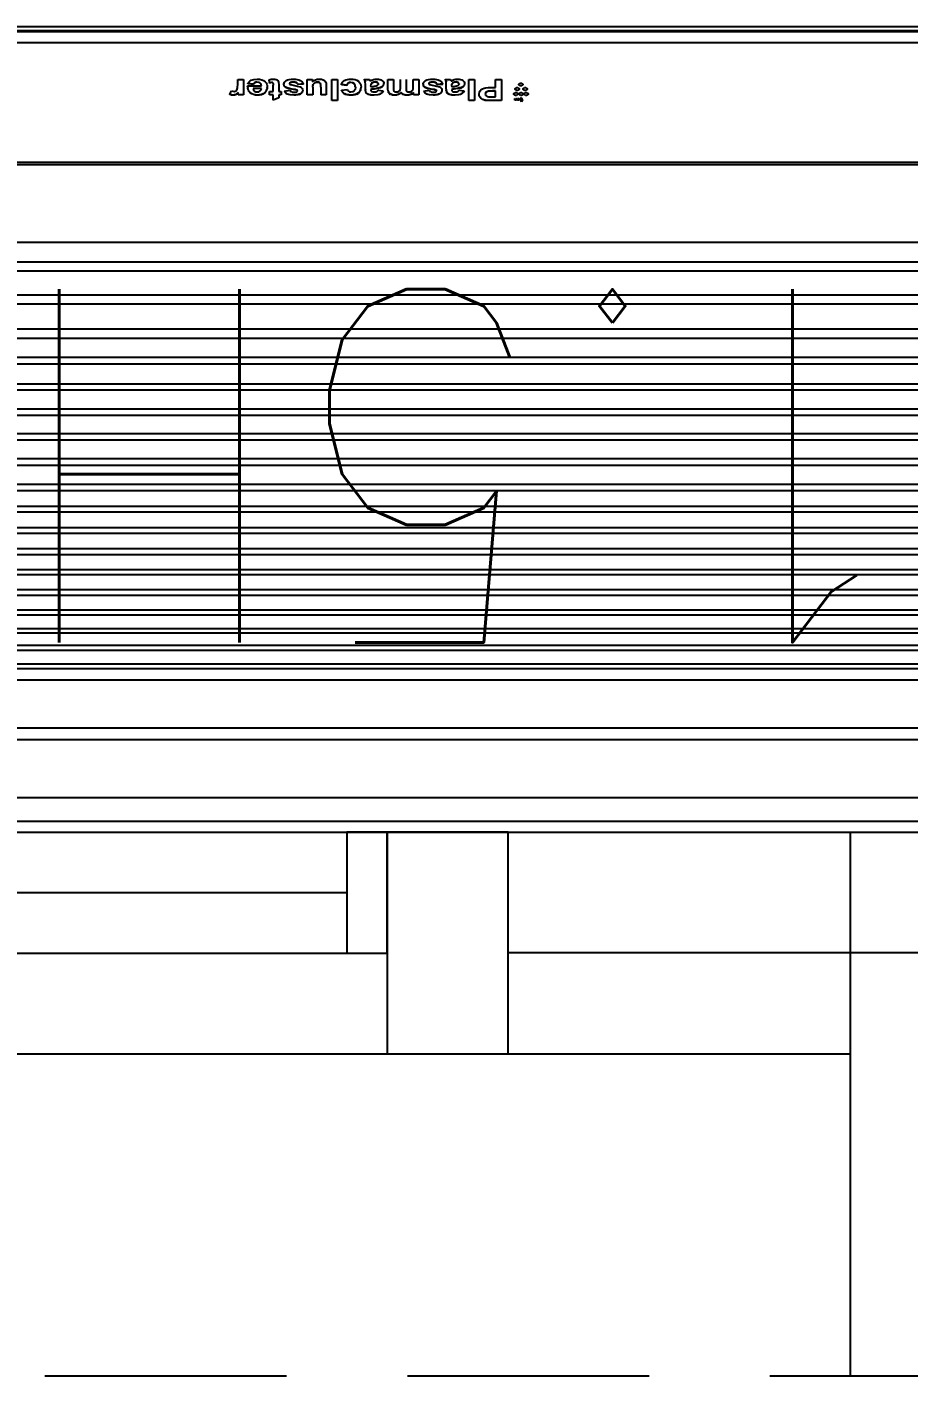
# Model space of a CAD drawing. Header units: inches. Extents: x -85907952 to 802144, y 988801 to 3125513.
# Drawn here: x 406226 to 407319, y 1029033 to 1030708 of the extents above; entities that cross this region are included whole.
import ezdxf

# ---------------------------------------------------------------- set-up
doc = ezdxf.new("R2010")
doc.units = ezdxf.units.IN
doc.header["$MEASUREMENT"] = 0
doc.linetypes.add('HIDDEN', pattern=[0.375, 0.25, -0.125])
for name, color, linetype in [('Edges', 7, 'Continuous'), ('LW', 2, 'Continuous'), ('WALL', 1, 'Continuous'), ('WIN', 9, 'Continuous')]:
    doc.layers.add(name, color=color, linetype=linetype)
doc.styles.add('LAILA', font='romans.shx', dxfattribs={"width": 0.85})

# ---------------------------------------------------------------- blocks, each defined once
blk = doc.blocks.new('AW30')
at = {"layer": 'WALL'}
for points in [[(-2473393.4, -914141.5), (-2473243.4, -914141.5), (-2473243.4, -913866.5), (-2473393.4, -913866.5)], [(-2472643.4, -914141.5), (-2472493.4, -914141.5), (-2472493.4, -913866.5), (-2472643.4, -913866.5)]]:
    blk.add_lwpolyline(points, close=True, dxfattribs=at)
at = {"layer": 'WIN', "color": 1}
for p, q in [((-2473243.4, -913866.5), (-2472643.4, -913866.5)), ((-2473193.4, -913941.5), (-2472693.4, -913941.5)), ((-2473218.4, -914016.5), (-2472643.4, -914016.5))]:
    blk.add_line(p, q, dxfattribs=at)
at = {"layer": 'WIN', "color": 2}
blk.add_line((-2473243.4, -914141.5), (-2472643.4, -914141.5), dxfattribs=at)
at = {"layer": 'WIN', "color": 1}
for points in [[(-2473243.4, -914016.5), (-2473193.4, -914016.5), (-2473193.4, -913866.5), (-2473243.4, -913866.5)], [(-2472693.4, -914016.5), (-2472643.4, -914016.5), (-2472643.4, -913866.5), (-2472693.4, -913866.5)]]:
    blk.add_lwpolyline(points, close=True, dxfattribs=at)
blk = doc.blocks.new('air con')
at = {"layer": 'Edges'}
for p, q in [((71.402, 41.898), (152.402, 41.898)), ((71.402, 41.095), (152.402, 41.095)), ((71.402, 39.122), (152.402, 39.122)), ((152.402, 38.724), (71.402, 38.724)), ((152.402, 37.092), (71.402, 37.092)), ((152.402, 36.701), (71.402, 36.701)), ((152.402, 36.542), (71.402, 36.542)), ((152.402, 36.078), (71.402, 36.078)), ((152.402, 35.914), (71.402, 35.914)), ((152.402, 35.493), (71.402, 35.493)), ((152.402, 35.34), (71.402, 35.34)), ((152.402, 34.877), (71.402, 34.877)), ((152.402, 34.709), (71.402, 34.709)), ((152.402, 34.207), (71.402, 34.207)), ((152.402, 34.022), (71.402, 34.022)), ((152.402, 33.51), (71.402, 33.51)), ((152.402, 33.335), (71.402, 33.335)), ((152.402, 32.826), (71.402, 32.826)), ((152.402, 32.625), (71.402, 32.625)), ((152.402, 32.098), (71.402, 32.098)), ((152.402, 31.911), (71.402, 31.911)), ((152.402, 31.378), (71.402, 31.378)), ((152.402, 31.189), (71.402, 31.189)), ((152.402, 30.654), (71.402, 30.654)), ((152.402, 30.439), (71.402, 30.439)), ((152.402, 29.791), (71.402, 29.791)), ((152.402, 29.562), (71.402, 29.562)), ((152.402, 28.935), (71.402, 28.935)), ((152.402, 28.714), (71.402, 28.714)), ((152.402, 28.092), (71.402, 28.092)), ((152.402, 27.871), (71.402, 27.871)), ((152.402, 27.226), (71.402, 27.226)), ((152.402, 27.024), (71.402, 27.024)), ((152.402, 26.349), (71.402, 26.349)), ((152.402, 26.117), (71.402, 26.117)), ((152.402, 25.469), (71.402, 25.469)), ((152.402, 25.162), (71.402, 25.162)), ((152.402, 24.304), (71.402, 24.304)), ((152.402, 24.002), (71.402, 24.002)), ((152.402, 23.184), (71.402, 23.184)), ((152.402, 22.883), (71.402, 22.883)), ((152.402, 22.213), (71.402, 22.213)), ((152.402, 19.568), (71.402, 19.568)), ((152.402, 19.493), (71.402, 19.493)), ((106.581, 17.368), (106.616, 17.445)), ((106.616, 17.445), (106.65, 17.368)), ((106.626, 17.296), (106.616, 17.445)), ((106.392, 17.174), (106.394, 17.184)), ((106.395, 17.161), (106.392, 17.174)), ((106.394, 17.184), (106.395, 17.187)), ((106.395, 17.187), (106.401, 17.199)), ((106.401, 17.149), (106.395, 17.161)), ((106.401, 17.199), (106.412, 17.209)), ((106.412, 17.139), (106.401, 17.149)), ((106.412, 17.209), (106.427, 17.217)), ((106.427, 17.131), (106.412, 17.139)), ((106.424, 17.008), (106.427, 17.021)), ((106.427, 16.995), (106.424, 17.008)), ((106.427, 17.217), (106.443, 17.222)), ((106.443, 17.126), (106.427, 17.131)), ((106.427, 17.021), (106.434, 17.033)), ((106.434, 16.983), (106.427, 16.995)), ((106.434, 17.033), (106.445, 17.044)), ((106.445, 16.973), (106.434, 16.983)), ((106.443, 17.222), (106.461, 17.224)), ((106.461, 17.124), (106.443, 17.126)), ((106.445, 17.044), (106.459, 17.051)), ((106.459, 16.965), (106.445, 16.973)), ((106.459, 17.051), (106.475, 17.056)), ((106.461, 17.224), (106.479, 17.222)), ((106.479, 17.126), (106.461, 17.124)), ((106.475, 17.056), (106.493, 17.058)), ((106.479, 17.222), (106.495, 17.217)), ((106.495, 17.131), (106.479, 17.126)), ((106.493, 17.058), (106.511, 17.056)), ((106.495, 17.217), (106.51, 17.209)), ((106.51, 17.139), (106.495, 17.131)), ((106.51, 17.209), (106.521, 17.199)), ((106.521, 17.149), (106.51, 17.139)), ((106.511, 17.056), (106.528, 17.051)), ((106.521, 17.199), (106.527, 17.187)), ((106.527, 17.161), (106.521, 17.149)), ((106.527, 17.187), (106.528, 17.184)), ((106.53, 17.174), (106.527, 17.161)), ((106.528, 17.184), (106.53, 17.174)), ((106.528, 17.051), (106.542, 17.044)), ((106.542, 16.973), (106.528, 16.965)), ((106.542, 17.044), (106.553, 17.033)), ((106.553, 16.983), (106.542, 16.973)), ((106.553, 17.033), (106.56, 17.021)), ((106.56, 16.995), (106.553, 16.983)), ((106.56, 17.021), (106.562, 17.008)), ((106.562, 17.008), (106.56, 16.995)), ((106.563, 17.174), (106.565, 17.184)), ((106.566, 17.161), (106.563, 17.174)), ((106.565, 17.184), (106.566, 17.187)), ((106.566, 17.187), (106.572, 17.199)), ((106.572, 17.149), (106.566, 17.161)), ((106.572, 17.199), (106.583, 17.209)), ((106.583, 17.139), (106.572, 17.149)), ((106.626, 17.296), (106.581, 17.368)), ((106.583, 17.209), (106.598, 17.217)), ((106.598, 17.131), (106.583, 17.139)), ((106.598, 17.217), (106.614, 17.222)), ((106.614, 17.126), (106.598, 17.131)), ((106.614, 17.222), (106.632, 17.224)), ((106.632, 17.124), (106.614, 17.126)), ((106.65, 17.368), (106.626, 17.296)), ((106.632, 17.224), (106.65, 17.222)), ((106.65, 17.126), (106.632, 17.124)), ((106.65, 17.222), (106.666, 17.217)), ((106.666, 17.131), (106.65, 17.126)), ((106.666, 17.217), (106.681, 17.209)), ((106.681, 17.139), (106.666, 17.131)), ((106.681, 17.209), (106.692, 17.199)), ((106.692, 17.149), (106.681, 17.139)), ((106.692, 17.199), (106.698, 17.187)), ((106.698, 17.161), (106.692, 17.149)), ((106.694, 17.008), (106.697, 17.021)), ((106.697, 16.995), (106.694, 17.008)), ((106.695, 17.356), (106.696, 17.363)), ((106.696, 17.347), (106.695, 17.356)), ((106.696, 17.363), (106.699, 17.371)), ((106.699, 17.339), (106.696, 17.347)), ((106.697, 17.021), (106.704, 17.033)), ((106.704, 16.983), (106.697, 16.995)), ((106.698, 17.187), (106.699, 17.184)), ((106.701, 17.174), (106.698, 17.161)), ((106.699, 17.371), (106.705, 17.377)), ((106.705, 17.333), (106.699, 17.339)), ((106.699, 17.184), (106.701, 17.174)), ((106.704, 17.033), (106.715, 17.044)), ((106.715, 16.973), (106.704, 16.983)), ((106.705, 17.377), (106.712, 17.382)), ((106.713, 17.328), (106.705, 17.333)), ((106.712, 17.382), (106.721, 17.384)), ((106.722, 17.326), (106.713, 17.328)), ((106.715, 17.363), (106.714, 17.355)), ((106.714, 17.355), (106.715, 17.347)), ((106.717, 17.366), (106.715, 17.363)), ((106.715, 17.347), (106.717, 17.344)), ((106.715, 17.044), (106.729, 17.051)), ((106.729, 16.965), (106.715, 16.973)), ((106.719, 17.368), (106.717, 17.366)), ((106.717, 17.344), (106.719, 17.342)), ((106.725, 17.372), (106.719, 17.368)), ((106.719, 17.342), (106.725, 17.338)), ((106.721, 17.384), (106.731, 17.385)), ((106.731, 17.325), (106.722, 17.326)), ((106.731, 17.373), (106.725, 17.372)), ((106.725, 17.338), (106.731, 17.337)), ((106.729, 17.051), (106.745, 17.056)), ((106.731, 17.385), (106.739, 17.385)), ((106.735, 17.373), (106.731, 17.373)), ((106.731, 17.337), (106.735, 17.338)), ((106.739, 17.325), (106.731, 17.325)), ((106.738, 17.372), (106.735, 17.373)), ((106.735, 17.338), (106.738, 17.338)), ((106.744, 17.368), (106.738, 17.372)), ((106.738, 17.338), (106.744, 17.342)), ((106.739, 17.385), (106.746, 17.383)), ((106.746, 17.327), (106.739, 17.325)), ((106.741, 17.174), (106.742, 17.184)), ((106.743, 17.161), (106.741, 17.174)), ((106.742, 17.184), (106.743, 17.187)), ((106.743, 17.187), (106.75, 17.199)), ((106.75, 17.149), (106.743, 17.161)), ((106.746, 17.366), (106.744, 17.368)), ((106.744, 17.342), (106.746, 17.344)), ((106.745, 17.056), (106.763, 17.058)), ((106.746, 17.383), (106.752, 17.381)), ((106.747, 17.363), (106.746, 17.366)), ((106.746, 17.344), (106.747, 17.347)), ((106.752, 17.33), (106.746, 17.327)), ((106.749, 17.355), (106.747, 17.363)), ((106.747, 17.347), (106.749, 17.355)), ((106.75, 17.199), (106.761, 17.209)), ((106.761, 17.139), (106.75, 17.149)), ((106.752, 17.381), (106.758, 17.377)), ((106.758, 17.333), (106.752, 17.33)), ((106.758, 17.377), (106.762, 17.372)), ((106.762, 17.338), (106.758, 17.333)), ((106.761, 17.209), (106.775, 17.217)), ((106.775, 17.131), (106.761, 17.139)), ((106.762, 17.372), (106.766, 17.367)), ((106.766, 17.343), (106.762, 17.338)), ((106.763, 17.058), (106.781, 17.056)), ((106.766, 17.367), (106.767, 17.361)), ((106.767, 17.349), (106.766, 17.343)), ((106.767, 17.361), (106.768, 17.355)), ((106.768, 17.355), (106.767, 17.349)), ((106.775, 17.217), (106.792, 17.222)), ((106.792, 17.126), (106.775, 17.131)), ((106.781, 17.056), (106.798, 17.051)), ((106.783, 17.326), (106.783, 17.384)), ((106.783, 17.384), (106.8, 17.384)), ((106.802, 17.326), (106.783, 17.326)), ((106.792, 17.222), (106.809, 17.224)), ((106.809, 17.124), (106.792, 17.126)), ((106.798, 17.051), (106.812, 17.044)), ((106.812, 16.973), (106.798, 16.965)), ((106.8, 17.384), (106.8, 17.376)), ((106.8, 17.376), (106.805, 17.38)), ((106.803, 17.366), (106.802, 17.361)), ((106.802, 17.361), (106.802, 17.352)), ((106.802, 17.352), (106.802, 17.326)), ((106.805, 17.369), (106.803, 17.366)), ((106.805, 17.38), (106.811, 17.383)), ((106.808, 17.371), (106.805, 17.369)), ((106.813, 17.373), (106.808, 17.371)), ((106.809, 17.224), (106.827, 17.222)), ((106.827, 17.126), (106.809, 17.124)), ((106.811, 17.383), (106.817, 17.385)), ((106.812, 17.044), (106.823, 17.033)), ((106.823, 16.983), (106.812, 16.973)), ((106.817, 17.374), (106.813, 17.373)), ((106.817, 17.385), (106.824, 17.385)), ((106.821, 17.373), (106.817, 17.374)), ((106.824, 17.372), (106.821, 17.373)), ((106.823, 17.033), (106.83, 17.021)), ((106.83, 16.995), (106.823, 16.983)), ((106.824, 17.385), (106.83, 17.385)), ((106.826, 17.37), (106.824, 17.372)), ((106.828, 17.368), (106.826, 17.37)), ((106.827, 17.222), (106.844, 17.217)), ((106.844, 17.131), (106.827, 17.126)), ((106.829, 17.363), (106.828, 17.368)), ((106.829, 17.356), (106.829, 17.363)), ((106.829, 17.326), (106.829, 17.356)), ((106.848, 17.326), (106.829, 17.326)), ((106.83, 17.385), (106.835, 17.384)), ((106.83, 17.021), (106.832, 17.008)), ((106.832, 17.008), (106.83, 16.995)), ((106.835, 17.384), (106.84, 17.381)), ((106.84, 17.381), (106.843, 17.379)), ((106.843, 17.379), (106.845, 17.376)), ((106.844, 17.217), (106.858, 17.209)), ((106.858, 17.139), (106.844, 17.131)), ((106.845, 17.376), (106.847, 17.372)), ((106.847, 17.372), (106.848, 17.362)), ((106.848, 17.362), (106.848, 17.326)), ((106.858, 17.209), (106.869, 17.199)), ((106.869, 17.149), (106.858, 17.139)), ((106.869, 17.199), (106.876, 17.187)), ((106.876, 17.161), (106.869, 17.149)), ((106.876, 17.187), (106.876, 17.184)), ((106.876, 17.184), (106.878, 17.174)), ((106.878, 17.174), (106.876, 17.161)), ((107.302, 17.402), (107.621, 17.402)), ((107.302, 17.402), (107.302, 17.396)), ((107.302, 17.396), (107.621, 17.396)), ((107.302, 16.682), (107.302, 17.396)), ((107.597, 17.275), (107.501, 17.275)), ((107.501, 17.275), (107.501, 17.079)), ((107.501, 17.079), (107.609, 17.079)), ((107.501, 17.079), (107.501, 17.072)), ((107.501, 17.072), (107.609, 17.072)), ((107.739, 17.27), (107.597, 17.275)), ((107.609, 17.079), (107.707, 17.082)), ((107.609, 17.072), (107.707, 17.075)), ((107.621, 17.402), (107.77, 17.4)), ((107.621, 17.396), (107.77, 17.393)), ((107.707, 17.082), (107.766, 17.09)), ((107.707, 17.075), (107.766, 17.083)), ((107.707, 17.082), (107.707, 17.075)), ((107.784, 17.259), (107.739, 17.27)), ((107.766, 17.09), (107.802, 17.105)), ((107.766, 17.083), (107.802, 17.098)), ((107.766, 17.09), (107.766, 17.083)), ((107.77, 17.4), (107.857, 17.392)), ((107.77, 17.393), (107.857, 17.385)), ((107.819, 17.238), (107.784, 17.259)), ((107.802, 17.105), (107.828, 17.125)), ((107.802, 17.098), (107.828, 17.119)), ((107.802, 17.105), (107.802, 17.098)), ((107.843, 17.21), (107.819, 17.238)), ((107.838, 17.14), (107.828, 17.125)), ((107.828, 17.125), (107.828, 17.119)), ((107.888, 16.974), (107.836, 16.961)), ((107.838, 17.14), (107.845, 17.144)), ((107.85, 17.177), (107.843, 17.21)), ((107.844, 17.15), (107.847, 17.162)), ((107.844, 17.15), (107.845, 17.144)), ((107.847, 17.162), (107.85, 17.177)), ((107.857, 17.392), (107.934, 17.366)), ((107.857, 17.385), (107.934, 17.359)), ((107.939, 16.995), (107.888, 16.974)), ((107.934, 17.366), (107.998, 17.322)), ((107.934, 17.359), (107.998, 17.315)), ((107.985, 17.025), (107.939, 16.995)), ((108.022, 17.065), (107.985, 17.025)), ((107.998, 17.322), (108.023, 17.293)), ((107.998, 17.322), (107.998, 17.315)), ((107.998, 17.315), (108.023, 17.286)), ((108.047, 17.115), (108.022, 17.065)), ((108.023, 17.293), (108.023, 17.286)), ((108.023, 17.286), (108.041, 17.26)), ((108.041, 17.26), (108.041, 17.253)), ((108.041, 17.253), (108.052, 17.223)), ((108.055, 17.176), (108.047, 17.115)), ((108.052, 17.223), (108.052, 17.217)), ((108.052, 17.217), (108.055, 17.183)), ((108.055, 17.18), (108.055, 17.183)), ((108.055, 17.176), (108.055, 17.183)), ((108.055, 17.18), (108.055, 17.176)), ((108.217, 17.402), (108.405, 17.402)), ((108.217, 17.402), (108.217, 17.396)), ((108.217, 17.396), (108.405, 17.396)), ((108.217, 16.682), (108.217, 17.396)), ((108.405, 17.402), (108.405, 17.396)), ((108.405, 17.396), (108.405, 16.682)), ((108.568, 17.07), (108.602, 17.127)), ((108.568, 17.07), (108.568, 17.063)), ((108.739, 17.041), (108.568, 17.063)), ((108.602, 17.127), (108.608, 17.136)), ((108.602, 17.127), (108.608, 17.129)), ((108.635, 17.161), (108.608, 17.136)), ((108.608, 17.129), (108.635, 17.154)), ((108.608, 17.136), (108.608, 17.129)), ((108.668, 17.181), (108.635, 17.161)), ((108.635, 17.154), (108.668, 17.175)), ((108.635, 17.161), (108.635, 17.154)), ((108.722, 16.978), (108.659, 16.961)), ((108.659, 16.954), (108.722, 16.971)), ((108.668, 17.181), (108.707, 17.197)), ((108.668, 17.175), (108.707, 17.19)), ((108.668, 17.181), (108.668, 17.175)), ((108.707, 17.197), (108.755, 17.208)), ((108.707, 17.19), (108.755, 17.202)), ((108.707, 17.197), (108.707, 17.19)), ((108.809, 16.992), (108.722, 16.978)), ((108.722, 16.971), (108.809, 16.986)), ((108.722, 16.978), (108.722, 16.971)), ((108.76, 17.072), (108.739, 17.041)), ((108.755, 17.208), (108.877, 17.217)), ((108.755, 17.202), (108.877, 17.211)), ((108.755, 17.208), (108.755, 17.202)), ((108.785, 17.091), (108.76, 17.072)), ((108.819, 17.102), (108.785, 17.091)), ((108.809, 16.992), (108.92, 17.01)), ((108.809, 16.986), (108.92, 17.003)), ((108.864, 17.106), (108.819, 17.102)), ((108.926, 17.102), (108.864, 17.106)), ((108.877, 17.217), (108.987, 17.212)), ((108.877, 17.211), (108.987, 17.205)), ((108.92, 17.01), (108.992, 17.026)), ((108.92, 17.003), (108.992, 17.019)), ((108.965, 17.089), (108.926, 17.102)), ((108.985, 17.067), (108.965, 17.089)), ((108.992, 17.033), (108.985, 17.067)), ((108.987, 17.212), (109.065, 17.196)), ((108.987, 17.205), (109.065, 17.189)), ((108.992, 17.026), (108.992, 17.033)), ((108.992, 17.026), (108.992, 17.019)), ((109.065, 17.196), (109.065, 17.189)), ((109.065, 17.196), (109.117, 17.171)), ((109.065, 17.189), (109.117, 17.164)), ((109.117, 17.171), (109.117, 17.164)), ((109.117, 17.171), (109.152, 17.141)), ((109.117, 17.164), (109.152, 17.134)), ((109.152, 17.141), (109.152, 17.134)), ((109.157, 17.127), (109.152, 17.141)), ((109.152, 17.134), (109.157, 17.127)), ((109.17, 17.093), (109.157, 17.127)), ((109.17, 17.087), (109.17, 17.093)), ((109.173, 17.063), (109.17, 17.087)), ((109.173, 17.063), (109.176, 17.03)), ((109.177, 17.017), (109.175, 16.852)), ((109.177, 17.017), (109.176, 17.03)), ((109.322, 17.059), (109.323, 17.066)), ((109.322, 17.052), (109.322, 17.059)), ((109.328, 17.017), (109.322, 17.052)), ((109.323, 17.066), (109.327, 17.084)), ((109.327, 17.091), (109.341, 17.114)), ((109.327, 17.091), (109.327, 17.084)), ((109.343, 16.985), (109.328, 17.017)), ((109.363, 17.147), (109.341, 17.121)), ((109.341, 17.114), (109.363, 17.141)), ((109.341, 17.121), (109.341, 17.114)), ((109.37, 16.958), (109.343, 16.985)), ((109.395, 17.172), (109.363, 17.147)), ((109.363, 17.141), (109.395, 17.165)), ((109.363, 17.147), (109.363, 17.141)), ((109.395, 17.172), (109.437, 17.192)), ((109.395, 17.165), (109.437, 17.185)), ((109.395, 17.172), (109.395, 17.165)), ((109.437, 17.192), (109.489, 17.206)), ((109.437, 17.185), (109.489, 17.199)), ((109.437, 17.192), (109.437, 17.185)), ((109.489, 17.206), (109.55, 17.215)), ((109.489, 17.199), (109.55, 17.208)), ((109.489, 17.206), (109.489, 17.199)), ((109.499, 17.073), (109.497, 17.069)), ((109.497, 17.069), (109.501, 17.066)), ((109.503, 17.085), (109.499, 17.073)), ((109.501, 17.066), (109.499, 17.073)), ((109.501, 17.066), (109.502, 17.063)), ((109.502, 17.063), (109.502, 17.056)), ((109.516, 17.051), (109.502, 17.063)), ((109.502, 17.056), (109.516, 17.045)), ((109.519, 17.097), (109.503, 17.085)), ((109.516, 17.051), (109.516, 17.045)), ((109.573, 17.035), (109.516, 17.051)), ((109.516, 17.045), (109.573, 17.028)), ((109.562, 17.108), (109.519, 17.097)), ((109.55, 17.215), (109.622, 17.217)), ((109.55, 17.215), (109.55, 17.208)), ((109.55, 17.208), (109.622, 17.211)), ((109.625, 17.112), (109.562, 17.108)), ((109.573, 17.035), (109.692, 17.013)), ((109.573, 17.028), (109.692, 17.006)), ((109.622, 17.217), (109.749, 17.209)), ((109.622, 17.211), (109.749, 17.202)), ((109.678, 17.108), (109.625, 17.112)), ((109.716, 17.096), (109.678, 17.108)), ((109.692, 17.013), (109.82, 16.985)), ((109.692, 17.006), (109.82, 16.978)), ((109.743, 17.077), (109.716, 17.096)), ((109.76, 17.05), (109.743, 17.077)), ((109.749, 17.209), (109.799, 17.198)), ((109.749, 17.202), (109.799, 17.191)), ((109.937, 17.074), (109.76, 17.05)), ((109.799, 17.198), (109.839, 17.183)), ((109.799, 17.198), (109.799, 17.191)), ((109.799, 17.191), (109.839, 17.176)), ((109.82, 16.985), (109.902, 16.952)), ((109.82, 16.978), (109.902, 16.945)), ((109.839, 17.183), (109.839, 17.176)), ((109.872, 17.163), (109.839, 17.183)), ((109.839, 17.176), (109.872, 17.157)), ((109.872, 17.163), (109.872, 17.157)), ((109.872, 17.163), (109.899, 17.14)), ((109.872, 17.157), (109.899, 17.133)), ((109.899, 17.14), (109.899, 17.133)), ((109.907, 17.128), (109.899, 17.14)), ((109.899, 17.133), (109.907, 17.128)), ((109.937, 17.081), (109.907, 17.128)), ((109.937, 17.081), (109.937, 17.074)), ((110.112, 17.206), (110.286, 17.206)), ((110.112, 17.206), (110.112, 17.199)), ((110.112, 17.199), (110.286, 17.199)), ((110.112, 16.682), (110.112, 17.199)), ((110.286, 17.206), (110.286, 17.199)), ((110.286, 17.199), (110.286, 17.135)), ((110.286, 17.128), (110.335, 17.164)), ((110.286, 17.135), (110.296, 17.142)), ((110.286, 17.135), (110.286, 17.128)), ((110.335, 17.171), (110.296, 17.142)), ((110.305, 16.997), (110.301, 16.933)), ((110.316, 17.04), (110.305, 16.997)), ((110.336, 17.068), (110.316, 17.04)), ((110.388, 17.197), (110.335, 17.171)), ((110.335, 17.164), (110.388, 17.19)), ((110.335, 17.171), (110.335, 17.164)), ((110.366, 17.089), (110.336, 17.068)), ((110.403, 17.102), (110.366, 17.089)), ((110.388, 17.197), (110.446, 17.212)), ((110.388, 17.19), (110.446, 17.205)), ((110.388, 17.197), (110.388, 17.19)), ((110.444, 17.106), (110.403, 17.102)), ((110.477, 17.103), (110.444, 17.106)), ((110.446, 17.212), (110.508, 17.217)), ((110.446, 17.212), (110.446, 17.205)), ((110.446, 17.205), (110.508, 17.211)), ((110.502, 17.095), (110.477, 17.103)), ((110.52, 17.082), (110.502, 17.095)), ((110.508, 17.217), (110.572, 17.212)), ((110.508, 17.217), (110.508, 17.211)), ((110.508, 17.211), (110.572, 17.205)), ((110.533, 17.063), (110.52, 17.082)), ((110.54, 17.027), (110.533, 17.063)), ((110.543, 16.965), (110.54, 17.027)), ((110.572, 17.212), (110.627, 17.197)), ((110.572, 17.212), (110.572, 17.205)), ((110.572, 17.205), (110.627, 17.19)), ((110.627, 17.197), (110.627, 17.19)), ((110.673, 17.171), (110.627, 17.197)), ((110.627, 17.19), (110.673, 17.164)), ((110.673, 17.171), (110.673, 17.164)), ((110.673, 17.171), (110.709, 17.135)), ((110.673, 17.164), (110.709, 17.128)), ((110.709, 17.128), (110.758, 17.164)), ((110.709, 17.135), (110.719, 17.143)), ((110.709, 17.135), (110.709, 17.128)), ((110.758, 17.171), (110.719, 17.143)), ((110.735, 16.993), (110.731, 16.93)), ((110.747, 17.037), (110.735, 16.993)), ((110.767, 17.067), (110.747, 17.037)), ((110.758, 17.171), (110.811, 17.197)), ((110.758, 17.164), (110.811, 17.19)), ((110.758, 17.171), (110.758, 17.164)), ((110.797, 17.088), (110.767, 17.067)), ((110.833, 17.101), (110.797, 17.088)), ((110.811, 17.197), (110.867, 17.212)), ((110.811, 17.19), (110.867, 17.205)), ((110.811, 17.197), (110.811, 17.19)), ((110.872, 17.106), (110.833, 17.101)), ((110.867, 17.212), (110.927, 17.217)), ((110.867, 17.212), (110.867, 17.205)), ((110.867, 17.205), (110.927, 17.211)), ((110.919, 17.099), (110.872, 17.106)), ((110.952, 17.077), (110.919, 17.099)), ((110.927, 17.217), (110.999, 17.212)), ((110.927, 17.217), (110.927, 17.211)), ((110.927, 17.211), (110.999, 17.205)), ((110.967, 17.041), (110.952, 17.077)), ((110.971, 16.977), (110.967, 17.041)), ((110.971, 16.682), (110.971, 16.977)), ((110.999, 17.212), (111.059, 17.194)), ((110.999, 17.212), (110.999, 17.205)), ((110.999, 17.205), (111.059, 17.187)), ((111.059, 17.194), (111.059, 17.187)), ((111.059, 17.187), (111.107, 17.159)), ((111.107, 17.166), (111.077, 17.184)), ((111.107, 17.166), (111.107, 17.159)), ((111.107, 17.166), (111.141, 17.126)), ((111.107, 17.159), (111.141, 17.119)), ((111.141, 17.126), (111.141, 17.119)), ((111.155, 17.083), (111.141, 17.119)), ((111.155, 17.083), (111.155, 17.076)), ((111.156, 17.069), (111.155, 17.076)), ((111.156, 17.069), (111.16, 17.019)), ((111.16, 17.019), (111.16, 16.682)), ((111.357, 17.136), (111.318, 17.07)), ((111.318, 17.07), (111.357, 17.129)), ((111.318, 17.07), (111.318, 17.063)), ((111.489, 17.041), (111.318, 17.063)), ((111.384, 17.161), (111.357, 17.136)), ((111.357, 17.129), (111.384, 17.154)), ((111.357, 17.136), (111.357, 17.129)), ((111.417, 17.181), (111.384, 17.161)), ((111.384, 17.154), (111.417, 17.175)), ((111.384, 17.161), (111.384, 17.154)), ((111.408, 16.961), (111.471, 16.978)), ((111.408, 16.954), (111.471, 16.971)), ((111.417, 17.181), (111.456, 17.197)), ((111.417, 17.175), (111.456, 17.19)), ((111.417, 17.181), (111.417, 17.175)), ((111.456, 17.197), (111.504, 17.208)), ((111.456, 17.19), (111.504, 17.202)), ((111.456, 17.197), (111.456, 17.19)), ((111.558, 16.992), (111.471, 16.978)), ((111.471, 16.971), (111.558, 16.986)), ((111.471, 16.978), (111.471, 16.971)), ((111.509, 17.072), (111.489, 17.041)), ((111.504, 17.208), (111.626, 17.217)), ((111.504, 17.202), (111.626, 17.211)), ((111.504, 17.208), (111.504, 17.202)), ((111.534, 17.091), (111.509, 17.072)), ((111.568, 17.102), (111.534, 17.091)), ((111.67, 17.01), (111.558, 16.992)), ((111.558, 16.986), (111.67, 17.003)), ((111.613, 17.106), (111.568, 17.102)), ((111.675, 17.102), (111.613, 17.106)), ((111.626, 17.217), (111.736, 17.212)), ((111.626, 17.211), (111.736, 17.205)), ((111.67, 17.01), (111.741, 17.026)), ((111.67, 17.003), (111.741, 17.019)), ((111.714, 17.089), (111.675, 17.102)), ((111.734, 17.067), (111.714, 17.089)), ((111.741, 17.033), (111.734, 17.067)), ((111.736, 17.212), (111.814, 17.196)), ((111.736, 17.205), (111.814, 17.189)), ((111.741, 17.026), (111.741, 17.033)), ((111.741, 17.026), (111.741, 17.019)), ((111.814, 17.196), (111.814, 17.189)), ((111.814, 17.196), (111.866, 17.171)), ((111.814, 17.189), (111.866, 17.164)), ((111.866, 17.171), (111.866, 17.164)), ((111.866, 17.171), (111.901, 17.141)), ((111.866, 17.164), (111.901, 17.134)), ((111.901, 17.141), (111.901, 17.134)), ((111.905, 17.131), (111.901, 17.141)), ((111.901, 17.134), (111.905, 17.131)), ((111.92, 17.093), (111.905, 17.131)), ((111.92, 17.087), (111.92, 17.093)), ((111.921, 17.071), (111.92, 17.087)), ((111.921, 17.071), (111.925, 17.028)), ((111.926, 17.016), (111.924, 16.858)), ((111.926, 17.016), (111.925, 17.028)), ((112.075, 16.997), (112.07, 16.947)), ((112.075, 16.997), (112.076, 17)), ((112.076, 17.006), (112.079, 17.017)), ((112.076, 17.006), (112.076, 17)), ((112.09, 17.051), (112.079, 17.017)), ((112.09, 17.051), (112.093, 17.054)), ((112.093, 17.06), (112.097, 17.067)), ((112.093, 17.06), (112.093, 17.054)), ((112.097, 17.067), (112.102, 17.073)), ((112.102, 17.073), (112.123, 17.1)), ((112.163, 17.146), (112.123, 17.107)), ((112.123, 17.1), (112.163, 17.139)), ((112.123, 17.107), (112.123, 17.1)), ((112.214, 17.177), (112.163, 17.146)), ((112.163, 17.139), (112.214, 17.17)), ((112.163, 17.146), (112.163, 17.139)), ((112.214, 17.177), (112.273, 17.2)), ((112.214, 17.17), (112.273, 17.193)), ((112.214, 17.177), (112.214, 17.17)), ((112.264, 16.95), (112.274, 17.02)), ((112.273, 17.2), (112.34, 17.213)), ((112.273, 17.193), (112.34, 17.206)), ((112.273, 17.2), (112.273, 17.193)), ((112.287, 17.047), (112.274, 17.02)), ((112.306, 17.068), (112.287, 17.047)), ((112.355, 17.094), (112.306, 17.068)), ((112.34, 17.213), (112.415, 17.217)), ((112.34, 17.213), (112.34, 17.206)), ((112.34, 17.206), (112.415, 17.211)), ((112.418, 17.103), (112.355, 17.094)), ((112.415, 17.217), (112.477, 17.215)), ((112.415, 17.217), (112.415, 17.211)), ((112.415, 17.211), (112.477, 17.208)), ((112.466, 17.098), (112.418, 17.103)), ((112.504, 17.082), (112.466, 17.098)), ((112.477, 17.215), (112.532, 17.207)), ((112.477, 17.215), (112.477, 17.208)), ((112.477, 17.208), (112.532, 17.2)), ((112.532, 17.057), (112.504, 17.082)), ((112.532, 17.207), (112.581, 17.195)), ((112.532, 17.207), (112.532, 17.2)), ((112.532, 17.2), (112.581, 17.188)), ((112.547, 17.022), (112.532, 17.057)), ((112.733, 17.046), (112.547, 17.022)), ((112.581, 17.195), (112.581, 17.188)), ((112.622, 17.177), (112.581, 17.195)), ((112.581, 17.188), (112.622, 17.17)), ((112.622, 17.177), (112.622, 17.17)), ((112.622, 17.177), (112.658, 17.154)), ((112.622, 17.17), (112.658, 17.147)), ((112.658, 17.154), (112.658, 17.147)), ((112.658, 17.154), (112.688, 17.125)), ((112.658, 17.147), (112.688, 17.119)), ((112.688, 17.125), (112.688, 17.119)), ((112.713, 17.092), (112.688, 17.119)), ((112.713, 17.092), (112.713, 17.085)), ((112.723, 17.073), (112.713, 17.085)), ((112.728, 17.062), (112.723, 17.073)), ((112.733, 17.053), (112.728, 17.062)), ((112.733, 17.053), (112.733, 17.046)), ((112.876, 17.402), (113.064, 17.402)), ((112.876, 17.402), (112.876, 17.396)), ((112.876, 17.396), (113.064, 17.396)), ((112.876, 16.682), (112.876, 17.396)), ((113.064, 17.402), (113.064, 17.396)), ((113.064, 17.396), (113.064, 16.682)), ((113.253, 17.206), (113.442, 17.206)), ((113.253, 17.206), (113.253, 17.199)), ((113.253, 17.199), (113.442, 17.199)), ((113.253, 16.872), (113.253, 17.199)), ((113.442, 17.206), (113.442, 17.199)), ((113.442, 16.961), (113.442, 17.199)), ((113.711, 16.945), (113.713, 16.981)), ((113.713, 17.206), (113.901, 17.206)), ((113.713, 17.206), (113.713, 17.199)), ((113.713, 17.199), (113.901, 17.199)), ((113.713, 16.981), (113.713, 17.199)), ((113.901, 17.206), (113.901, 17.199)), ((113.901, 17.199), (113.901, 16.682)), ((114.056, 17.057), (114.057, 17.066)), ((114.056, 17.057), (114.056, 17.052)), ((114.061, 17.017), (114.056, 17.052)), ((114.057, 17.066), (114.059, 17.077)), ((114.059, 17.077), (114.061, 17.084)), ((114.061, 17.091), (114.074, 17.114)), ((114.061, 17.091), (114.061, 17.084)), ((114.077, 16.985), (114.061, 17.017)), ((114.096, 17.146), (114.074, 17.121)), ((114.074, 17.114), (114.097, 17.141)), ((114.074, 17.121), (114.074, 17.114)), ((114.104, 16.958), (114.077, 16.985)), ((114.096, 17.146), (114.107, 17.155)), ((114.096, 17.146), (114.097, 17.141)), ((114.097, 17.141), (114.129, 17.165)), ((114.107, 17.155), (114.129, 17.172)), ((114.171, 17.192), (114.129, 17.172)), ((114.129, 17.165), (114.171, 17.185)), ((114.129, 17.172), (114.129, 17.165)), ((114.171, 17.192), (114.222, 17.206)), ((114.171, 17.185), (114.222, 17.199)), ((114.171, 17.192), (114.171, 17.185)), ((114.222, 17.206), (114.284, 17.215)), ((114.222, 17.199), (114.284, 17.208)), ((114.222, 17.206), (114.222, 17.199)), ((114.232, 17.073), (114.231, 17.069)), ((114.231, 17.069), (114.234, 17.066)), ((114.236, 17.085), (114.232, 17.073)), ((114.234, 17.066), (114.232, 17.073)), ((114.236, 17.063), (114.234, 17.066)), ((114.253, 17.097), (114.236, 17.085)), ((114.236, 17.063), (114.236, 17.056)), ((114.25, 17.051), (114.236, 17.063)), ((114.236, 17.056), (114.25, 17.045)), ((114.25, 17.051), (114.25, 17.045)), ((114.25, 17.051), (114.307, 17.035)), ((114.25, 17.045), (114.307, 17.028)), ((114.295, 17.108), (114.253, 17.097)), ((114.284, 17.215), (114.356, 17.217)), ((114.284, 17.215), (114.284, 17.208)), ((114.284, 17.208), (114.356, 17.211)), ((114.359, 17.112), (114.295, 17.108)), ((114.307, 17.035), (114.426, 17.013)), ((114.307, 17.028), (114.426, 17.006)), ((114.356, 17.217), (114.483, 17.209)), ((114.356, 17.211), (114.483, 17.202)), ((114.411, 17.108), (114.359, 17.112)), ((114.45, 17.096), (114.411, 17.108)), ((114.426, 17.013), (114.554, 16.985)), ((114.426, 17.006), (114.554, 16.978)), ((114.477, 17.077), (114.45, 17.096)), ((114.493, 17.05), (114.477, 17.077)), ((114.483, 17.209), (114.533, 17.198)), ((114.483, 17.202), (114.533, 17.191)), ((114.671, 17.074), (114.493, 17.05)), ((114.533, 17.198), (114.573, 17.183)), ((114.533, 17.198), (114.533, 17.191)), ((114.533, 17.191), (114.573, 17.176)), ((114.554, 16.985), (114.636, 16.952)), ((114.554, 16.978), (114.636, 16.945)), ((114.573, 17.183), (114.573, 17.176)), ((114.573, 17.183), (114.606, 17.163)), ((114.573, 17.176), (114.606, 17.157)), ((114.606, 17.163), (114.606, 17.157)), ((114.626, 17.146), (114.606, 17.163)), ((114.606, 17.157), (114.633, 17.133)), ((114.626, 17.146), (114.633, 17.14)), ((114.633, 17.14), (114.633, 17.133)), ((114.671, 17.08), (114.633, 17.14)), ((114.633, 17.133), (114.671, 17.08)), ((114.671, 17.08), (114.671, 17.074)), ((114.782, 17.206), (114.869, 17.206)), ((114.782, 17.206), (114.782, 17.199)), ((114.782, 17.199), (114.869, 17.199)), ((114.782, 17.09), (114.782, 17.199)), ((114.869, 17.09), (114.782, 17.09)), ((114.869, 17.308), (115.058, 17.388)), ((114.869, 17.302), (115.058, 17.381)), ((114.869, 17.308), (114.869, 17.302)), ((114.869, 17.206), (114.869, 17.302)), ((114.869, 17.206), (114.869, 17.199)), ((114.869, 16.864), (114.869, 17.09)), ((115.058, 17.388), (115.058, 17.381)), ((115.058, 17.381), (115.058, 17.206)), ((115.058, 17.206), (115.187, 17.206)), ((115.058, 17.206), (115.058, 17.199)), ((115.058, 17.199), (115.187, 17.199)), ((115.187, 17.09), (115.058, 17.09)), ((115.058, 17.09), (115.058, 16.888)), ((115.187, 17.206), (115.187, 17.199)), ((115.187, 17.199), (115.187, 17.09)), ((115.264, 16.955), (115.268, 16.997)), ((115.286, 17.058), (115.268, 17.004)), ((115.268, 17.004), (115.268, 16.997)), ((115.268, 17), (115.268, 17.004)), ((115.268, 16.997), (115.268, 17)), ((115.299, 17.08), (115.286, 17.058)), ((115.299, 17.08), (115.315, 17.098)), ((115.355, 17.145), (115.315, 17.105)), ((115.315, 17.098), (115.355, 17.138)), ((115.315, 17.105), (115.315, 17.098)), ((115.404, 17.176), (115.355, 17.145)), ((115.355, 17.138), (115.404, 17.17)), ((115.355, 17.145), (115.355, 17.138)), ((115.404, 17.176), (115.46, 17.199)), ((115.404, 17.17), (115.46, 17.192)), ((115.404, 17.176), (115.404, 17.17)), ((115.46, 16.992), (115.459, 16.985)), ((115.459, 16.985), (115.741, 16.985)), ((115.46, 17.199), (115.522, 17.213)), ((115.46, 17.192), (115.522, 17.206)), ((115.46, 17.199), (115.46, 17.192)), ((115.469, 17.035), (115.46, 16.992)), ((115.46, 16.992), (115.739, 16.992)), ((115.499, 17.073), (115.469, 17.035)), ((115.544, 17.098), (115.499, 17.073)), ((115.522, 17.213), (115.589, 17.217)), ((115.522, 17.213), (115.522, 17.206)), ((115.522, 17.206), (115.589, 17.211)), ((115.601, 17.106), (115.544, 17.098)), ((115.589, 17.217), (115.664, 17.213)), ((115.589, 17.217), (115.589, 17.211)), ((115.589, 17.211), (115.664, 17.206)), ((115.654, 17.098), (115.601, 17.106)), ((115.699, 17.075), (115.654, 17.098)), ((115.664, 17.213), (115.731, 17.198)), ((115.664, 17.213), (115.664, 17.206)), ((115.664, 17.206), (115.731, 17.191)), ((115.729, 17.037), (115.699, 17.075)), ((115.739, 16.992), (115.729, 17.037)), ((115.731, 17.198), (115.731, 17.191)), ((115.731, 17.198), (115.79, 17.175)), ((115.731, 17.191), (115.79, 17.168)), ((115.741, 16.985), (115.739, 16.992)), ((115.79, 17.175), (115.79, 17.168)), ((115.79, 17.175), (115.84, 17.141)), ((115.79, 17.168), (115.84, 17.134)), ((115.84, 17.141), (115.84, 17.134)), ((115.88, 17.098), (115.84, 17.141)), ((115.84, 17.134), (115.88, 17.091)), ((115.88, 17.098), (115.88, 17.091)), ((115.888, 17.082), (115.88, 17.091)), ((115.888, 17.082), (115.903, 17.053)), ((115.908, 17.043), (115.903, 17.053)), ((115.908, 17.038), (115.908, 17.043)), ((115.911, 17.033), (115.908, 17.038)), ((115.911, 17.033), (115.924, 16.981)), ((115.924, 16.974), (115.924, 16.981)), ((115.925, 16.959), (115.924, 16.974)), ((116.073, 17.206), (116.248, 17.206)), ((116.073, 17.206), (116.073, 17.199)), ((116.073, 17.199), (116.248, 17.199)), ((116.073, 16.682), (116.073, 17.199)), ((116.248, 17.206), (116.248, 17.199)), ((116.248, 17.199), (116.253, 17.137)), ((116.248, 17.125), (116.291, 17.169)), ((116.248, 17.132), (116.253, 17.137)), ((116.248, 17.132), (116.248, 17.125)), ((116.291, 17.175), (116.253, 17.137)), ((116.278, 17.015), (116.266, 16.951)), ((116.296, 17.05), (116.278, 17.015)), ((116.291, 17.175), (116.329, 17.201)), ((116.291, 17.169), (116.329, 17.194)), ((116.291, 17.175), (116.291, 17.169)), ((116.321, 17.072), (116.296, 17.05)), ((116.351, 17.084), (116.321, 17.072)), ((116.329, 17.201), (116.368, 17.213)), ((116.329, 17.194), (116.368, 17.206)), ((116.329, 17.201), (116.329, 17.194)), ((116.388, 17.088), (116.351, 17.084)), ((116.368, 17.213), (116.411, 17.217)), ((116.368, 17.213), (116.368, 17.206)), ((116.368, 17.206), (116.411, 17.211)), ((116.431, 17.082), (116.388, 17.088)), ((116.411, 17.217), (116.474, 17.211)), ((116.411, 17.217), (116.411, 17.211)), ((116.411, 17.211), (116.474, 17.204)), ((116.477, 17.065), (116.431, 17.082)), ((116.474, 17.211), (116.535, 17.192)), ((116.474, 17.211), (116.474, 17.204)), ((116.474, 17.204), (116.535, 17.185)), ((116.535, 17.185), (116.477, 17.065)), ((116.535, 17.192), (116.535, 17.185)), ((106.475, 16.96), (106.459, 16.965)), ((106.493, 16.958), (106.475, 16.96)), ((106.511, 16.96), (106.493, 16.958)), ((106.528, 16.965), (106.511, 16.96)), ((106.57, 16.853), (106.573, 16.866)), ((106.573, 16.84), (106.57, 16.853)), ((106.573, 16.866), (106.58, 16.878)), ((106.58, 16.828), (106.573, 16.84)), ((106.58, 16.878), (106.591, 16.889)), ((106.591, 16.818), (106.58, 16.828)), ((106.591, 16.889), (106.605, 16.897)), ((106.605, 16.81), (106.591, 16.818)), ((106.605, 16.897), (106.621, 16.902)), ((106.621, 16.805), (106.605, 16.81)), ((106.621, 16.902), (106.639, 16.903)), ((106.639, 16.803), (106.621, 16.805)), ((106.639, 16.903), (106.657, 16.902)), ((106.657, 16.805), (106.639, 16.803)), ((106.657, 16.902), (106.674, 16.897)), ((106.674, 16.81), (106.657, 16.805)), ((106.674, 16.897), (106.688, 16.889)), ((106.688, 16.818), (106.674, 16.81)), ((106.688, 16.889), (106.699, 16.878)), ((106.699, 16.828), (106.688, 16.818)), ((106.699, 16.878), (106.706, 16.866)), ((106.706, 16.84), (106.699, 16.828)), ((106.706, 16.866), (106.708, 16.853)), ((106.708, 16.853), (106.706, 16.84)), ((106.745, 16.96), (106.729, 16.965)), ((106.763, 16.958), (106.745, 16.96)), ((106.781, 16.96), (106.763, 16.958)), ((106.798, 16.965), (106.781, 16.96)), ((107.501, 16.682), (107.302, 16.682)), ((107.63, 16.951), (107.501, 16.951)), ((107.501, 16.951), (107.501, 16.682)), ((107.749, 16.954), (107.63, 16.951)), ((107.836, 16.961), (107.749, 16.954)), ((108.405, 16.682), (108.217, 16.682)), ((108.556, 16.871), (108.549, 16.83)), ((108.549, 16.825), (108.549, 16.83)), ((108.553, 16.791), (108.549, 16.825)), ((108.565, 16.762), (108.553, 16.791)), ((108.574, 16.901), (108.556, 16.871)), ((108.585, 16.737), (108.565, 16.762)), ((108.574, 16.901), (108.578, 16.908)), ((108.574, 16.901), (108.578, 16.901)), ((108.612, 16.938), (108.578, 16.908)), ((108.578, 16.901), (108.612, 16.931)), ((108.578, 16.908), (108.578, 16.901)), ((108.612, 16.713), (108.585, 16.737)), ((108.612, 16.938), (108.659, 16.961)), ((108.612, 16.931), (108.659, 16.954)), ((108.612, 16.938), (108.612, 16.931)), ((108.647, 16.694), (108.612, 16.713)), ((108.687, 16.681), (108.647, 16.694)), ((108.659, 16.961), (108.659, 16.954)), ((108.734, 16.673), (108.687, 16.681)), ((108.786, 16.67), (108.734, 16.673)), ((108.738, 16.84), (108.737, 16.837)), ((108.737, 16.837), (108.74, 16.835)), ((108.747, 16.864), (108.738, 16.84)), ((108.74, 16.835), (108.738, 16.84)), ((108.74, 16.835), (108.745, 16.817)), ((108.767, 16.794), (108.745, 16.817)), ((108.745, 16.817), (108.745, 16.81)), ((108.745, 16.81), (108.767, 16.787)), ((108.774, 16.885), (108.747, 16.864)), ((108.767, 16.794), (108.8, 16.779)), ((108.767, 16.794), (108.767, 16.787)), ((108.767, 16.787), (108.8, 16.772)), ((108.812, 16.897), (108.774, 16.885)), ((108.846, 16.674), (108.786, 16.67)), ((108.8, 16.779), (108.842, 16.773)), ((108.8, 16.779), (108.8, 16.772)), ((108.8, 16.772), (108.842, 16.767)), ((108.877, 16.909), (108.812, 16.897)), ((108.842, 16.773), (108.892, 16.779)), ((108.842, 16.767), (108.892, 16.773)), ((108.842, 16.773), (108.842, 16.767)), ((108.903, 16.687), (108.846, 16.674)), ((108.992, 16.93), (108.877, 16.909)), ((108.892, 16.779), (108.939, 16.798)), ((108.892, 16.773), (108.939, 16.791)), ((108.892, 16.779), (108.892, 16.773)), ((108.956, 16.708), (108.903, 16.687)), ((108.939, 16.798), (108.968, 16.818)), ((108.939, 16.791), (108.968, 16.811)), ((108.939, 16.798), (108.939, 16.791)), ((109.006, 16.738), (108.956, 16.708)), ((108.98, 16.836), (108.968, 16.818)), ((108.968, 16.818), (108.968, 16.811)), ((108.98, 16.836), (108.984, 16.843)), ((108.98, 16.836), (108.984, 16.836)), ((108.992, 16.91), (108.984, 16.843)), ((108.984, 16.836), (108.984, 16.843)), ((108.992, 16.91), (108.992, 16.93)), ((109.013, 16.722), (109.006, 16.738)), ((109.031, 16.682), (109.013, 16.722)), ((109.218, 16.682), (109.031, 16.682)), ((109.176, 16.848), (109.175, 16.852)), ((109.176, 16.848), (109.184, 16.758)), ((109.184, 16.751), (109.184, 16.758)), ((109.218, 16.689), (109.184, 16.751)), ((109.218, 16.689), (109.218, 16.682)), ((109.485, 16.857), (109.296, 16.836)), ((109.296, 16.829), (109.485, 16.85)), ((109.296, 16.836), (109.296, 16.829)), ((109.313, 16.794), (109.296, 16.829)), ((109.337, 16.763), (109.313, 16.794)), ((109.368, 16.736), (109.337, 16.763)), ((109.407, 16.713), (109.368, 16.736)), ((109.407, 16.935), (109.37, 16.958)), ((109.51, 16.904), (109.407, 16.935)), ((109.453, 16.694), (109.407, 16.713)), ((109.507, 16.681), (109.453, 16.694)), ((109.485, 16.857), (109.485, 16.85)), ((109.494, 16.841), (109.485, 16.857)), ((109.485, 16.85), (109.494, 16.841)), ((109.494, 16.841), (109.504, 16.822)), ((109.504, 16.822), (109.534, 16.797)), ((109.504, 16.822), (109.504, 16.815)), ((109.504, 16.815), (109.534, 16.79)), ((109.569, 16.673), (109.507, 16.681)), ((109.696, 16.869), (109.51, 16.904)), ((109.534, 16.797), (109.578, 16.781)), ((109.534, 16.797), (109.534, 16.79)), ((109.534, 16.79), (109.578, 16.774)), ((109.637, 16.67), (109.569, 16.673)), ((109.578, 16.781), (109.637, 16.776)), ((109.578, 16.781), (109.578, 16.774)), ((109.578, 16.774), (109.637, 16.769)), ((109.637, 16.776), (109.702, 16.781)), ((109.637, 16.776), (109.637, 16.769)), ((109.637, 16.769), (109.702, 16.774)), ((109.713, 16.673), (109.637, 16.67)), ((109.759, 16.851), (109.696, 16.869)), ((109.702, 16.781), (109.747, 16.795)), ((109.702, 16.774), (109.747, 16.788)), ((109.702, 16.781), (109.702, 16.774)), ((109.778, 16.683), (109.713, 16.673)), ((109.747, 16.795), (109.766, 16.811)), ((109.747, 16.788), (109.766, 16.804)), ((109.747, 16.795), (109.747, 16.788)), ((109.769, 16.839), (109.759, 16.851)), ((109.766, 16.811), (109.772, 16.825)), ((109.766, 16.811), (109.766, 16.804)), ((109.772, 16.825), (109.769, 16.839)), ((109.834, 16.699), (109.778, 16.683)), ((109.88, 16.721), (109.834, 16.699)), ((109.915, 16.748), (109.88, 16.721)), ((109.902, 16.952), (109.928, 16.932)), ((109.902, 16.952), (109.902, 16.945)), ((109.902, 16.945), (109.928, 16.925)), ((109.941, 16.777), (109.915, 16.748)), ((109.928, 16.932), (109.928, 16.925)), ((109.936, 16.922), (109.928, 16.925)), ((109.936, 16.922), (109.947, 16.908)), ((109.956, 16.809), (109.941, 16.777)), ((109.947, 16.908), (109.947, 16.901)), ((109.95, 16.9), (109.947, 16.901)), ((109.958, 16.881), (109.95, 16.9)), ((109.961, 16.844), (109.956, 16.809)), ((109.958, 16.881), (109.958, 16.874)), ((109.96, 16.865), (109.958, 16.874)), ((109.961, 16.85), (109.96, 16.865)), ((109.961, 16.847), (109.961, 16.85)), ((109.961, 16.844), (109.961, 16.85)), ((109.961, 16.847), (109.961, 16.844)), ((110.301, 16.682), (110.112, 16.682)), ((110.301, 16.933), (110.301, 16.682)), ((110.543, 16.682), (110.543, 16.965)), ((110.731, 16.93), (110.731, 16.682)), ((111.16, 16.682), (110.971, 16.682)), ((111.305, 16.871), (111.298, 16.83)), ((111.298, 16.83), (111.298, 16.823)), ((111.302, 16.791), (111.298, 16.823)), ((111.314, 16.762), (111.302, 16.791)), ((111.321, 16.898), (111.305, 16.871)), ((111.334, 16.737), (111.314, 16.762)), ((111.321, 16.898), (111.327, 16.901)), ((111.362, 16.938), (111.327, 16.908)), ((111.327, 16.901), (111.362, 16.931)), ((111.327, 16.908), (111.327, 16.901)), ((111.362, 16.713), (111.334, 16.737)), ((111.362, 16.938), (111.408, 16.961)), ((111.362, 16.931), (111.408, 16.954)), ((111.362, 16.938), (111.362, 16.931)), ((111.396, 16.694), (111.362, 16.713)), ((111.437, 16.681), (111.396, 16.694)), ((111.408, 16.961), (111.408, 16.954)), ((111.483, 16.673), (111.437, 16.681)), ((111.535, 16.67), (111.483, 16.673)), ((111.487, 16.837), (111.496, 16.864)), ((111.494, 16.817), (111.487, 16.837)), ((111.516, 16.794), (111.494, 16.817)), ((111.494, 16.817), (111.494, 16.81)), ((111.494, 16.81), (111.516, 16.787)), ((111.523, 16.885), (111.496, 16.864)), ((111.516, 16.794), (111.55, 16.779)), ((111.516, 16.794), (111.516, 16.787)), ((111.516, 16.787), (111.55, 16.772)), ((111.561, 16.897), (111.523, 16.885)), ((111.595, 16.674), (111.535, 16.67)), ((111.55, 16.779), (111.591, 16.773)), ((111.55, 16.779), (111.55, 16.772)), ((111.55, 16.772), (111.591, 16.767)), ((111.626, 16.909), (111.561, 16.897)), ((111.591, 16.773), (111.641, 16.779)), ((111.591, 16.767), (111.641, 16.773)), ((111.591, 16.773), (111.591, 16.767)), ((111.652, 16.687), (111.595, 16.674)), ((111.741, 16.93), (111.626, 16.909)), ((111.641, 16.779), (111.688, 16.798)), ((111.641, 16.773), (111.688, 16.791)), ((111.641, 16.779), (111.641, 16.773)), ((111.706, 16.708), (111.652, 16.687)), ((111.688, 16.798), (111.717, 16.818)), ((111.688, 16.791), (111.717, 16.811)), ((111.688, 16.798), (111.688, 16.791)), ((111.756, 16.738), (111.706, 16.708)), ((111.717, 16.818), (111.733, 16.836)), ((111.717, 16.818), (111.717, 16.811)), ((111.741, 16.91), (111.733, 16.843)), ((111.733, 16.843), (111.733, 16.836)), ((111.741, 16.91), (111.741, 16.93)), ((111.762, 16.722), (111.756, 16.738)), ((111.78, 16.682), (111.762, 16.722)), ((111.967, 16.682), (111.78, 16.682)), ((111.924, 16.858), (111.933, 16.758)), ((111.933, 16.751), (111.933, 16.758)), ((111.967, 16.689), (111.933, 16.751)), ((111.967, 16.689), (111.967, 16.682)), ((112.07, 16.947), (112.07, 16.94)), ((112.076, 16.88), (112.07, 16.94)), ((112.093, 16.827), (112.076, 16.88)), ((112.122, 16.781), (112.093, 16.827)), ((112.163, 16.742), (112.122, 16.781)), ((112.213, 16.71), (112.163, 16.742)), ((112.272, 16.688), (112.213, 16.71)), ((112.267, 16.936), (112.264, 16.95)), ((112.267, 16.936), (112.275, 16.878)), ((112.338, 16.675), (112.272, 16.688)), ((112.275, 16.872), (112.275, 16.878)), ((112.281, 16.863), (112.275, 16.878)), ((112.275, 16.872), (112.281, 16.863)), ((112.281, 16.863), (112.288, 16.849)), ((112.307, 16.826), (112.288, 16.849)), ((112.288, 16.849), (112.288, 16.842)), ((112.288, 16.842), (112.307, 16.82)), ((112.307, 16.826), (112.356, 16.798)), ((112.307, 16.826), (112.307, 16.82)), ((112.307, 16.82), (112.356, 16.791)), ((112.412, 16.67), (112.338, 16.675)), ((112.356, 16.798), (112.421, 16.788)), ((112.356, 16.798), (112.356, 16.791)), ((112.356, 16.791), (112.421, 16.782)), ((112.477, 16.673), (112.412, 16.67)), ((112.421, 16.788), (112.47, 16.794)), ((112.421, 16.788), (112.421, 16.782)), ((112.421, 16.782), (112.47, 16.787)), ((112.47, 16.794), (112.509, 16.811)), ((112.47, 16.787), (112.509, 16.804)), ((112.47, 16.794), (112.47, 16.787)), ((112.536, 16.682), (112.477, 16.673)), ((112.509, 16.811), (112.538, 16.841)), ((112.509, 16.804), (112.538, 16.834)), ((112.509, 16.811), (112.509, 16.804)), ((112.587, 16.697), (112.536, 16.682)), ((112.552, 16.874), (112.538, 16.841)), ((112.538, 16.841), (112.538, 16.834)), ((112.552, 16.874), (112.557, 16.88)), ((112.556, 16.884), (112.557, 16.887)), ((112.557, 16.88), (112.556, 16.884)), ((112.557, 16.887), (112.557, 16.88)), ((112.557, 16.887), (112.742, 16.864)), ((112.557, 16.88), (112.742, 16.857)), ((112.631, 16.717), (112.587, 16.697)), ((112.669, 16.744), (112.631, 16.717)), ((112.7, 16.776), (112.669, 16.744)), ((112.724, 16.814), (112.7, 16.776)), ((112.742, 16.857), (112.724, 16.814)), ((112.742, 16.864), (112.742, 16.857)), ((113.064, 16.682), (112.876, 16.682)), ((113.26, 16.807), (113.253, 16.872)), ((113.279, 16.757), (113.26, 16.807)), ((113.312, 16.72), (113.279, 16.757)), ((113.361, 16.693), (113.312, 16.72)), ((113.422, 16.676), (113.361, 16.693)), ((113.49, 16.67), (113.422, 16.676)), ((113.442, 16.948), (113.442, 16.961)), ((113.442, 16.948), (113.444, 16.88)), ((113.444, 16.88), (113.452, 16.834)), ((113.452, 16.834), (113.452, 16.828)), ((113.467, 16.812), (113.452, 16.828)), ((113.467, 16.812), (113.49, 16.796)), ((113.467, 16.812), (113.467, 16.806)), ((113.467, 16.806), (113.49, 16.789)), ((113.49, 16.796), (113.521, 16.785)), ((113.49, 16.796), (113.49, 16.789)), ((113.49, 16.789), (113.521, 16.778)), ((113.559, 16.676), (113.49, 16.67)), ((113.521, 16.785), (113.56, 16.781)), ((113.521, 16.785), (113.521, 16.778)), ((113.521, 16.778), (113.56, 16.774)), ((113.624, 16.694), (113.559, 16.676)), ((113.56, 16.781), (113.605, 16.786)), ((113.56, 16.781), (113.56, 16.774)), ((113.56, 16.774), (113.605, 16.779)), ((113.605, 16.786), (113.646, 16.8)), ((113.605, 16.779), (113.646, 16.794)), ((113.605, 16.786), (113.605, 16.779)), ((113.681, 16.722), (113.624, 16.694)), ((113.646, 16.8), (113.678, 16.822)), ((113.646, 16.794), (113.678, 16.815)), ((113.646, 16.8), (113.646, 16.794)), ((113.678, 16.822), (113.699, 16.841)), ((113.678, 16.822), (113.678, 16.815)), ((113.726, 16.759), (113.681, 16.722)), ((113.706, 16.883), (113.699, 16.848)), ((113.699, 16.848), (113.699, 16.841)), ((113.706, 16.883), (113.708, 16.893)), ((113.706, 16.883), (113.709, 16.89)), ((113.708, 16.893), (113.709, 16.897)), ((113.709, 16.89), (113.708, 16.893)), ((113.711, 16.945), (113.709, 16.897)), ((113.726, 16.682), (113.726, 16.759)), ((113.901, 16.682), (113.726, 16.682)), ((114.03, 16.836), (114.219, 16.857)), ((114.03, 16.829), (114.219, 16.85)), ((114.03, 16.836), (114.03, 16.829)), ((114.047, 16.794), (114.03, 16.829)), ((114.071, 16.763), (114.047, 16.794)), ((114.102, 16.736), (114.071, 16.763)), ((114.141, 16.713), (114.102, 16.736)), ((114.141, 16.935), (114.104, 16.958)), ((114.243, 16.904), (114.141, 16.935)), ((114.187, 16.694), (114.141, 16.713)), ((114.241, 16.681), (114.187, 16.694)), ((114.219, 16.857), (114.219, 16.85)), ((114.237, 16.822), (114.219, 16.85)), ((114.237, 16.822), (114.268, 16.797)), ((114.237, 16.822), (114.237, 16.815)), ((114.237, 16.815), (114.268, 16.79)), ((114.302, 16.673), (114.241, 16.681)), ((114.43, 16.869), (114.243, 16.904)), ((114.268, 16.797), (114.312, 16.781)), ((114.268, 16.797), (114.268, 16.79)), ((114.268, 16.79), (114.312, 16.774)), ((114.371, 16.67), (114.302, 16.673)), ((114.312, 16.781), (114.371, 16.776)), ((114.312, 16.781), (114.312, 16.774)), ((114.312, 16.774), (114.371, 16.769)), ((114.371, 16.776), (114.435, 16.781)), ((114.371, 16.776), (114.371, 16.769)), ((114.371, 16.769), (114.435, 16.774)), ((114.446, 16.673), (114.371, 16.67)), ((114.493, 16.851), (114.43, 16.869)), ((114.435, 16.781), (114.481, 16.795)), ((114.435, 16.774), (114.481, 16.788)), ((114.435, 16.781), (114.435, 16.774)), ((114.512, 16.683), (114.446, 16.673)), ((114.481, 16.795), (114.5, 16.811)), ((114.481, 16.788), (114.5, 16.804)), ((114.481, 16.795), (114.481, 16.788)), ((114.503, 16.839), (114.493, 16.851)), ((114.5, 16.811), (114.506, 16.825)), ((114.5, 16.811), (114.5, 16.804)), ((114.506, 16.825), (114.503, 16.839)), ((114.568, 16.699), (114.512, 16.683)), ((114.613, 16.721), (114.568, 16.699)), ((114.649, 16.748), (114.613, 16.721)), ((114.636, 16.952), (114.636, 16.945)), ((114.636, 16.952), (114.643, 16.947)), ((114.636, 16.945), (114.662, 16.925)), ((114.643, 16.947), (114.652, 16.94)), ((114.675, 16.777), (114.649, 16.748)), ((114.652, 16.94), (114.662, 16.932)), ((114.662, 16.932), (114.662, 16.925)), ((114.67, 16.922), (114.662, 16.925)), ((114.68, 16.908), (114.67, 16.922)), ((114.69, 16.809), (114.675, 16.777)), ((114.684, 16.9), (114.68, 16.908)), ((114.68, 16.908), (114.68, 16.901)), ((114.68, 16.901), (114.684, 16.9)), ((114.684, 16.9), (114.691, 16.881)), ((114.695, 16.843), (114.69, 16.809)), ((114.691, 16.881), (114.695, 16.85)), ((114.695, 16.85), (114.695, 16.843)), ((114.875, 16.768), (114.869, 16.864)), ((114.885, 16.738), (114.875, 16.768)), ((114.901, 16.715), (114.885, 16.738)), ((114.926, 16.697), (114.901, 16.715)), ((114.961, 16.683), (114.926, 16.697)), ((115.005, 16.673), (114.961, 16.683)), ((115.053, 16.67), (115.005, 16.673)), ((115.132, 16.675), (115.053, 16.67)), ((115.058, 16.885), (115.058, 16.888)), ((115.058, 16.888), (115.058, 16.881)), ((115.058, 16.885), (115.058, 16.881)), ((115.058, 16.881), (115.058, 16.879)), ((115.062, 16.815), (115.058, 16.879)), ((115.078, 16.797), (115.062, 16.815)), ((115.062, 16.815), (115.062, 16.808)), ((115.062, 16.808), (115.078, 16.79)), ((115.078, 16.797), (115.11, 16.79)), ((115.078, 16.797), (115.078, 16.79)), ((115.078, 16.79), (115.11, 16.784)), ((115.11, 16.79), (115.186, 16.804)), ((115.11, 16.784), (115.186, 16.797)), ((115.11, 16.79), (115.11, 16.784)), ((115.202, 16.691), (115.132, 16.675)), ((115.186, 16.804), (115.186, 16.797)), ((115.202, 16.697), (115.186, 16.797)), ((115.202, 16.697), (115.202, 16.691)), ((115.264, 16.955), (115.263, 16.943)), ((115.263, 16.936), (115.263, 16.943)), ((115.267, 16.885), (115.263, 16.936)), ((115.28, 16.838), (115.267, 16.885)), ((115.302, 16.796), (115.28, 16.838)), ((115.333, 16.758), (115.302, 16.796)), ((115.384, 16.72), (115.333, 16.758)), ((115.446, 16.692), (115.384, 16.72)), ((115.521, 16.676), (115.446, 16.692)), ((115.928, 16.901), (115.457, 16.901)), ((115.457, 16.901), (115.468, 16.854)), ((115.468, 16.854), (115.468, 16.847)), ((115.501, 16.813), (115.468, 16.847)), ((115.501, 16.813), (115.55, 16.788)), ((115.501, 16.813), (115.501, 16.806)), ((115.501, 16.806), (115.55, 16.781)), ((115.608, 16.67), (115.521, 16.676)), ((115.55, 16.788), (115.61, 16.779)), ((115.55, 16.788), (115.55, 16.781)), ((115.55, 16.781), (115.61, 16.772)), ((115.716, 16.68), (115.608, 16.67)), ((115.61, 16.779), (115.651, 16.784)), ((115.61, 16.779), (115.61, 16.772)), ((115.61, 16.772), (115.651, 16.777)), ((115.651, 16.784), (115.684, 16.797)), ((115.651, 16.777), (115.684, 16.79)), ((115.651, 16.784), (115.651, 16.777)), ((115.684, 16.797), (115.711, 16.82)), ((115.684, 16.79), (115.711, 16.813)), ((115.684, 16.797), (115.684, 16.79)), ((115.711, 16.82), (115.73, 16.846)), ((115.711, 16.82), (115.711, 16.813)), ((115.762, 16.692), (115.716, 16.68)), ((115.73, 16.853), (115.918, 16.83)), ((115.73, 16.853), (115.73, 16.846)), ((115.73, 16.846), (115.918, 16.823)), ((115.803, 16.709), (115.762, 16.692)), ((115.84, 16.731), (115.803, 16.709)), ((115.871, 16.757), (115.84, 16.731)), ((115.918, 16.823), (115.871, 16.757)), ((115.918, 16.83), (115.918, 16.823)), ((115.925, 16.959), (115.928, 16.908)), ((115.928, 16.901), (115.928, 16.908)), ((116.262, 16.682), (116.073, 16.682)), ((116.266, 16.951), (116.262, 16.841)), ((116.262, 16.841), (116.262, 16.682)), ((146.421, 15.42), (76.921, 15.42)), ((71.402, 14.898), (152.402, 14.898)), ((146.421, 15.051), (76.921, 15.051)), ((146.421, 15.012), (76.921, 15.012))]:
    blk.add_line(p, q, dxfattribs=at)
blk = doc.blocks.new('1.5HP AIR CONDITION')
at = {"xscale": 36.51607049631966, "yscale": 36.51607049631966, "zscale": 36.51607049631966}
blk.add_blockref('air con', (-4086.2, -544), dxfattribs=at)
at = {"insert": (-704.8, 763.8), "char_height": 438.25, "width": 4290.862, "attachment_point": 1, "style": 'LAILA'}
blk.add_mtext('1.5HP', dxfattribs=at)

msp = doc.modelspace()

# ---------------------------------------------------------------- linework, layer by layer
at = {"layer": 'LW', "linetype": 'HIDDEN', "ltscale": 1200}
msp.add_line((404447.7, 1029033.4), (407247.7, 1029033.4), dxfattribs=at)
at = {"layer": 'WALL'}
for p, q in [((406672.7, 1029708.4), (408147.7, 1029708.4)), ((407247.7, 1029033.4), (407247.7, 1029708.4)), ((408147.7, 1029558.4), (406822.7, 1029558.4)), ((407247.7, 1029033.4), (408447.7, 1029033.4))]:
    msp.add_line(p, q, dxfattribs=at)
at = {"layer": 'WIN'}
msp.add_line((404447.7, 1029433.4), (407247.7, 1029433.4), dxfattribs=at)

# ---------------------------------------------------------------- block references
at = {"rotation": 180}
msp.add_blockref('1.5HP AIR CONDITION', (406646.4, 1030707.7), dxfattribs=at)
at = {"layer": 'WIN'}
msp.add_blockref('AW30', (2879316.1, 1943574.8), dxfattribs=at)

doc.saveas('drawing.dxf')
